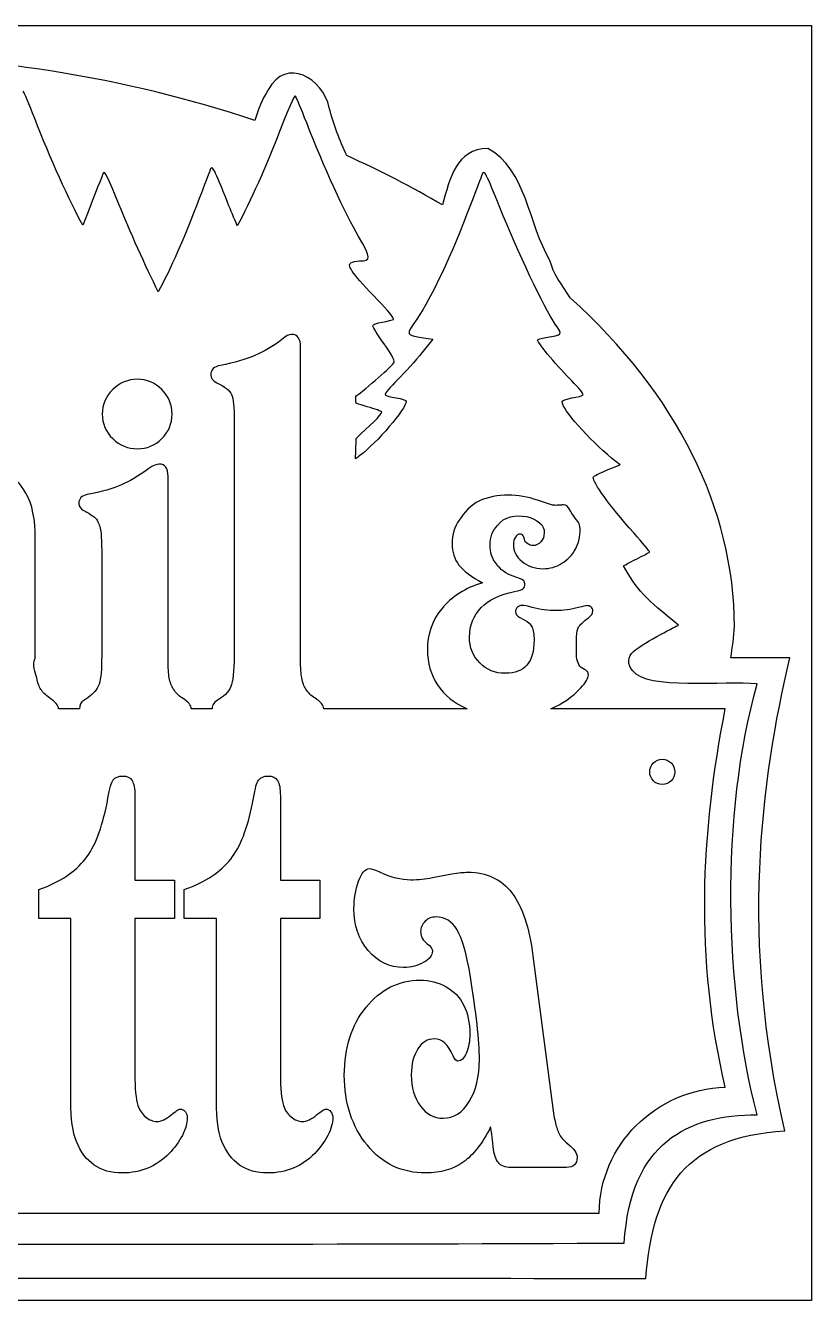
# Model space of a CAD drawing. Extents: x 1 to 641, y 3 to 251.
# Drawn here: x 189.9 to 318.5, y 3.2 to 211.8 of the extents above; entities that cross this region are included whole.
import ezdxf

# ---------------------------------------------------------------- set-up
doc = ezdxf.new("R2010")
doc.units = 0
doc.layers.add('Ebene_1', color=7, linetype='CONTINUOUS')

msp = doc.modelspace()

# ---------------------------------------------------------------- linework, layer by layer
at = {"layer": 'Ebene_1', "color": 7}
for points in [[(1.349934, 211.824295), (318.477434, 211.824295), (318.477434, 3.246855), (1.349934, 3.246855)], [(208.225447, 153.943785)], [(296.140586, 89.720909)], [(266.011795, 31.629772)]]:
    msp.add_lwpolyline(points, close=True, dxfattribs=at)
for points in [[(255.005957, 160.753091), (256.535986, 160.515494), (254.759398, 158.268926)], [(234.928418, 108.097892), (234.928418, 159.212149)], [(224.071891, 147.196207), (224.071891, 109.715303)], [(284.972484, 139.064735), (287.167639, 139.936819), (285.791537, 141.059837)], [(213.261019, 108.097913), (213.261019, 138.04534)], [(275.468237, 133.55332), (273.67036, 134.169695)], [(191.547341, 108.32858), (191.547341, 109.345587), (191.547341, 126.722477), (191.547341, 127.785826)], [(271.524661, 127.720213), (271.421944, 128.131484)], [(202.403949, 126.029397), (202.403949, 109.715303), (202.403949, 108.698297)], [(270.870687, 121.31615), (269.688971, 121.727422)], [(264.680408, 120.648769), (264.680408, 120.648215)], [(270.767919, 114.969625), (271.615724, 114.532767)], [(280.040172, 109.034371), (280.066207, 111.809416)], [(200.14062, 101.858464), (199.493575, 101.396575)], [(198.755426, 100.030066), (195.334324, 100.030066)], [(220.469156, 100.030066), (217.048546, 100.030066)], [(262.187545, 100.030137), (238.715955, 100.030137)], [(304.384876, 100.030004), (275.847403, 100.030004)], [(207.823134, 85.79007), (207.823134, 72.023214), (214.288534, 72.023214), (214.288534, 65.726749)], [(231.619419, 85.79007), (231.619419, 72.023214), (238.08483, 72.023214), (238.08483, 65.726749)], [(256.493283, 72.450089), (259.636187, 73.037052)], [(197.361746, 35.791849), (197.361746, 65.726749), (192.108596, 65.726749), (192.108596, 70.475776), (192.871879, 70.742576)], [(221.158031, 35.791849), (221.158031, 65.726749), (215.904892, 65.726749), (215.904892, 70.475776), (216.668175, 70.742576)], [(214.288534, 65.726749), (207.823134, 65.726749), (207.823134, 40.274076)], [(238.08483, 65.726749), (231.619419, 65.726749), (231.619419, 40.274076)], [(272.926183, 59.643721), (276.24869, 34.297773)], [(278.403826, 25.013144), (269.334292, 25.013144)], [(36.443152, 17.557109), (283.777903, 17.557109)]]:
    msp.add_lwpolyline(points, dxfattribs=at)
for points in [[(227.444581, 196.281811), (206.42103, 203.358301), (183.017173, 207.06717), (159.248757, 207.088977)], [(239.61087, 198.367785), (238.611577, 203.249633), (232.529795, 206.729582), (229.644185, 201.292895)], [(191.445228, 196.620376), (190.549216, 198.923446), (189.709477, 200.921984), (189.579166, 201.061298)], [(229.644185, 201.292895), (228.609826, 199.775344), (227.991348, 198.042484), (227.444581, 196.281811)], [(234.057108, 200.334636), (233.926828, 200.473907), (232.777297, 197.852162), (231.502468, 194.508602)], [(235.92316, 195.893726), (235.027148, 198.196785), (234.187409, 200.195322), (234.057108, 200.334636)], [(242.48051, 190.532133), (241.32854, 193.058961), (240.312467, 195.644618), (239.61087, 198.367785)], [(199.297129, 179.151857), (197.155675, 183.078365), (193.931982, 190.228492), (191.445228, 196.620376)], [(231.502468, 194.508602), (229.32607, 188.800449), (226.715258, 183.006703), (224.580394, 179.061826)], [(244.412512, 177.294727), (242.319961, 180.837178), (238.669408, 188.834839), (235.92316, 195.893726)], [(258.122955, 182.460596), (253.204461, 185.376453), (247.978019, 188.073307), (242.48051, 190.532133)], [(265.565801, 191.717648), (260.358394, 191.623138), (259.379662, 186.874496), (258.122955, 182.460596)], [(275.698201, 173.375353), (272.198531, 179.237859), (271.90394, 188.297312), (265.565801, 191.717648)], [(205.227054, 182.569897), (203.493517, 186.931366), (202.855666, 188.190911), (202.646316, 187.667693)], [(220.161854, 188.24039), (219.969878, 187.742717), (219.155519, 185.615136), (218.35224, 183.512321)], [(223.039736, 182.778198), (220.80238, 188.410457), (220.470642, 189.040865), (220.161854, 188.24039)], [(267.517668, 182.051477), (265.280302, 187.683715), (264.948574, 188.3136), (264.639776, 187.513125)], [(202.646316, 187.667693), (202.493393, 187.285502), (201.280526, 184.187134), (199.95056, 180.782563)], [(264.639776, 187.513125), (264.44781, 187.015462), (263.633451, 184.887871), (262.830172, 182.785056)], [(211.657578, 168.22857), (209.573401, 172.442411), (206.949736, 178.235756), (205.227054, 182.569897)], [(218.35224, 183.512321), (215.848625, 176.958212), (213.662131, 171.963086), (211.657578, 168.22857)], [(224.580394, 179.061826), (224.03455, 180.339432), (223.508181, 181.598977), (223.039736, 182.778198)], [(262.830172, 182.785056), (259.374189, 173.737873), (256.520549, 167.648267), (253.919044, 163.767333)], [(276.569931, 162.968755), (274.83051, 165.497818), (270.298182, 175.052012), (267.517668, 182.051477)], [(199.95056, 180.782563), (199.736474, 180.234518), (199.515746, 179.694602), (199.297129, 179.151857)], [(244.557901, 173.317827), (246.519372, 173.341916), (246.504704, 173.752901), (244.412512, 177.294727)], [(243.127473, 172.977407), (243.41368, 173.158657), (244.057414, 173.311636), (244.557901, 173.317827)], [(279.035159, 167.28427), (277.716202, 169.28745), (276.21023, 171.272548), (275.698201, 173.375353)], [(247.566268, 166.892987), (243.588344, 171.003236), (242.457386, 172.553188), (243.127473, 172.977407)], [(250.136346, 163.749292), (250.301456, 163.847287), (249.144893, 165.26184), (247.566268, 166.892987)], [(305.883837, 113.506433), (305.819773, 132.768621), (296.443685, 151.548973), (279.035159, 167.28427)], [(246.741884, 162.665164), (246.741884, 162.881563), (247.438099, 163.173734), (248.288939, 163.314577)], [(248.288939, 163.314577), (249.139789, 163.455399), (249.971163, 163.651143), (250.136346, 163.749292)], [(253.919044, 163.767333), (252.123524, 161.088796), (252.080893, 161.207703), (255.005957, 160.753091)], [(275.042577, 160.771204), (277.846841, 161.244461), (277.801258, 161.178427), (276.569931, 162.968755)], [(233.45007, 161.291962), (233.049676, 161.291962), (232.526372, 161.014931), (231.879583, 160.460367)], [(234.928418, 159.212149), (234.928418, 160.598606), (234.435659, 161.291962), (233.45007, 161.291962)], [(248.58557, 159.744152), (247.571618, 161.134339), (246.741884, 162.448796), (246.741884, 162.665164)], [(273.677648, 160.335423), (273.677648, 160.448128), (274.29183, 160.644466), (275.042577, 160.771204)], [(231.879583, 160.460367), (230.401215, 159.320364), (228.953423, 158.45771), (227.536649, 157.872312)], [(250.250318, 156.750699), (250.348617, 157.006982), (249.599542, 158.353964), (248.58557, 159.744152)], [(279.274204, 153.684169), (277.309658, 155.609794), (273.677648, 159.926314), (273.677648, 160.335423)], [(227.536649, 157.872312), (225.996677, 157.225298), (224.087174, 156.670714), (221.808018, 156.208558)], [(244.016833, 151.258155), (245.497364, 152.228573), (250.056742, 156.246085), (250.250318, 156.750699)], [(254.759398, 158.268926), (253.782153, 157.033285), (251.995489, 155.051816), (250.789243, 153.865829)], [(221.808018, 156.208558), (220.760836, 156.0237), (220.237009, 155.515212), (220.237009, 154.68333)], [(220.237009, 154.68333), (220.237009, 154.159548), (220.560516, 153.728226), (221.207304, 153.389313)], [(204.206296, 152.280051), (203.066728, 151.170872), (202.496816, 149.830266), (202.496816, 148.25892)], [(208.225447, 153.943785), (206.716277, 153.943785), (205.376686, 153.38922), (204.206296, 152.280051)], [(212.244587, 152.280051), (211.135801, 153.38922), (209.796221, 153.943785), (208.225447, 153.943785)], [(213.907736, 148.25892), (213.907736, 149.830266), (213.353374, 151.170872), (212.244587, 152.280051)], [(221.207304, 153.389313), (222.500892, 152.773092), (223.317168, 152.125842), (223.655968, 151.447995)], [(250.789243, 153.865829), (249.583008, 152.679832), (248.67406, 151.583251), (248.769284, 151.429083)], [(281.114169, 151.429626), (281.209701, 151.584235), (280.381607, 152.598679), (279.274204, 153.684169)], [(223.655968, 151.447995), (223.933165, 150.800991), (224.071891, 149.383753), (224.071891, 147.196207)], [(243.954512, 151.214385), (243.975627, 151.228941), (243.995, 151.243804), (244.016833, 151.258155)], [(243.997665, 150.033831), (243.985775, 150.427677), (243.97204, 150.821523), (243.954512, 151.214385)], [(252.201569, 150.329508), (252.201569, 149.135997), (247.366881, 143.490393), (244.603679, 141.45725)], [(248.769284, 151.429083), (248.864611, 151.274812), (249.676275, 151.038168), (250.572492, 150.903794)], [(250.572492, 150.903794), (251.468699, 150.769348), (252.201569, 150.510953), (252.201569, 150.329508)], [(277.685093, 150.245863), (277.683042, 150.473456), (278.414744, 150.76943), (279.310951, 150.903794)], [(285.791537, 141.059837), (282.101993, 144.070071), (277.694348, 149.063895), (277.685093, 150.245863)], [(279.310951, 150.903794), (280.207179, 151.03825), (281.018729, 151.275058), (281.114169, 151.429626)], [(202.496816, 148.25892), (202.496816, 146.687585), (203.066728, 145.347513), (204.206296, 144.238333)], [(212.244587, 144.238333), (213.353374, 145.347513), (213.907736, 146.687585), (213.907736, 148.25892)], [(245.828026, 149.455281), (245.115749, 149.648155), (244.470057, 149.856107), (243.997665, 150.033831)], [(244.009381, 144.2877), (246.150324, 146.184981), (248.197876, 148.213808), (248.197876, 148.558154)], [(248.197876, 148.558154), (248.197876, 148.698576), (247.131628, 149.102314), (245.828026, 149.455281)], [(204.206296, 144.238333), (205.376686, 143.129164), (206.716277, 142.5746), (208.225447, 142.5746)], [(208.225447, 142.5746), (209.796221, 142.5746), (211.135801, 143.129164), (212.244587, 144.238333)], [(243.917232, 140.929317), (243.955158, 142.049126), (243.987241, 143.169008), (244.009381, 144.2877)], [(211.782661, 140.0788), (211.382267, 140.0788), (210.827905, 139.832325), (210.119512, 139.339357)], [(213.261019, 138.04534), (213.261019, 139.401004), (212.76825, 140.0788), (211.782661, 140.0788)], [(244.603679, 141.45725), (244.328788, 141.254997), (244.110459, 141.085597), (243.917232, 140.929317)], [(190.022642, 135.318769), (189.191062, 136.859302), (187.882017, 138.107202), (186.09563, 139.062336)], [(210.119512, 139.339357), (208.333146, 138.076132), (206.8393, 137.182911), (205.638118, 136.65915)], [(282.777318, 137.906014), (282.777318, 138.063668), (283.765182, 138.58502), (284.972484, 139.064735)], [(289.436217, 128.809414), (285.311038, 133.42567), (282.777318, 137.005218), (282.777318, 137.906014)], [(205.638118, 136.65915), (204.282937, 136.073742), (202.419499, 135.549724), (200.047948, 135.087569)], [(191.547341, 127.785826), (191.547341, 131.051739), (191.039022, 133.562576), (190.022642, 135.318769)], [(200.047948, 135.087569), (199.123973, 134.9027), (198.662262, 134.425292), (198.662262, 133.655026)], [(198.662262, 133.655026), (198.662262, 133.100441), (199.000785, 132.669099), (199.678355, 132.360998)], [(264.167026, 134.066872), (262.780007, 133.467338), (261.68387, 132.056937), (260.879064, 130.926375)], [(268.918421, 134.992239), (267.137559, 134.992239), (265.554044, 134.683554), (264.167026, 134.066872)], [(273.67036, 134.169695), (272.026481, 134.717852), (270.442423, 134.992239), (268.918421, 134.992239)], [(276.803881, 133.322109), (276.375781, 133.322109), (275.930584, 133.399193), (275.468237, 133.55332)], [(199.678355, 132.360998), (200.540737, 131.898843), (201.156713, 131.467521), (201.526305, 131.066981)], [(267.120492, 130.052547), (269.249226, 132.951532), (275.121278, 131.356446), (274.760962, 128.825118)], [(277.574472, 133.373156), (276.99226, 133.33892), (276.735369, 133.322109), (276.803881, 133.322109)], [(277.908383, 133.39868), (277.737184, 133.39868), (277.625877, 133.39048), (277.574472, 133.373156)], [(279.115664, 132.293786), (278.80744, 133.030368), (278.404965, 133.39868), (277.908383, 133.39868)], [(280.668572, 129.467601), (280.668572, 130.615302), (279.423888, 131.557203), (279.115664, 132.293786)], [(201.526305, 131.066981), (201.834304, 130.666441), (202.065159, 130.080808), (202.219159, 129.310532)], [(260.879064, 130.926375), (260.091366, 129.830059), (259.697337, 128.545165), (259.697337, 127.07201)], [(265.913191, 126.840665), (265.913191, 128.125406), (266.315666, 129.196054), (267.120492, 130.052547)], [(279.872417, 126.17846), (280.403245, 127.137736), (280.668572, 128.234256), (280.668572, 129.467601)], [(202.219159, 129.310532), (202.342356, 128.663518), (202.350566, 127.568997), (202.403949, 126.029397)], [(270.060746, 128.10592), (269.838132, 127.780455), (269.726825, 127.394727), (269.726825, 126.949342)], [(270.80524, 128.619482), (270.514154, 128.619482), (270.266222, 128.448513), (270.060746, 128.10592)], [(271.421944, 128.131484), (271.319216, 128.456959), (271.113474, 128.619482), (270.80524, 128.619482)], [(272.06413, 127.052154), (271.790152, 127.257719), (271.610282, 127.480391), (271.524661, 127.720213)], [(274.221493, 127.360614), (273.861895, 126.949495), (273.425134, 126.743706), (272.911423, 126.743706)], [(274.760962, 128.825118), (274.760962, 128.242713), (274.581091, 127.754603), (274.221493, 127.360614)], [(291.995112, 125.667307), (292.070861, 125.735576), (290.919485, 127.149555), (289.436217, 128.809414)], [(259.697337, 127.07201), (259.697337, 125.684477), (260.073971, 124.511457), (260.827413, 123.552202)], [(266.941011, 123.731596), (266.256061, 124.622337), (265.913191, 125.658707), (265.913191, 126.840665)], [(269.726825, 126.949342), (269.726825, 125.853026), (270.197884, 124.919572), (271.139684, 124.148721)], [(272.911423, 126.743706), (272.637456, 126.743706), (272.355247, 126.846652), (272.06413, 127.052154)], [(277.663403, 123.840273), (278.588085, 124.38843), (279.324461, 125.167799), (279.872417, 126.17846)], [(289.855338, 124.544823), (290.956406, 125.093687), (291.919362, 125.598957), (291.995112, 125.667307)], [(260.827413, 123.552202), (261.580865, 122.592916), (262.865289, 121.625163), (264.680408, 120.648769)], [(269.688971, 121.727422), (268.524556, 122.13854), (267.608853, 122.806588), (266.941011, 123.731596)], [(271.139684, 124.148721), (272.047238, 123.360763), (273.177119, 122.966568), (274.529892, 122.966568)], [(274.529892, 122.966568), (275.677167, 122.966568), (276.721603, 123.257858), (277.663403, 123.840273)], [(287.744316, 123.451111), (287.804485, 123.503901), (288.75426, 123.995968), (289.855338, 124.544823)], [(296.752995, 113.721396), (291.408348, 117.997458), (289.773787, 119.632162), (287.744316, 123.451111)], [(271.615724, 120.468564), (271.615724, 120.845425), (271.36729, 121.127715), (270.870687, 121.31615)], [(260.904638, 118.9525), (259.791588, 118.250185), (258.841054, 117.419625), (258.053366, 116.460349)], [(264.680408, 120.648215), (263.276261, 120.237107), (262.017668, 119.671965), (260.904638, 118.9525)], [(264.474788, 116.588614), (265.724812, 117.856236), (267.5399, 118.7385), (269.920093, 119.235271)], [(269.920093, 119.235271), (270.656417, 119.38944), (271.127455, 119.543515), (271.332941, 119.697683)], [(271.332941, 119.697683), (271.52131, 119.834723), (271.615724, 120.091704), (271.615724, 120.468564)], [(271.179034, 116.948224), (270.887949, 116.948224), (270.631048, 116.854226), (270.408444, 116.665862)], [(272.771354, 116.639754), (272.03504, 116.845318), (271.504387, 116.948224), (271.179034, 116.948224)], [(281.735752, 116.922649), (281.564523, 116.922649), (281.10191, 116.819702), (280.348468, 116.614189)], [(282.429139, 116.691437), (282.223642, 116.845605), (281.992602, 116.922649), (281.735752, 116.922649)], [(258.053366, 116.460349), (256.460852, 114.541798), (255.664882, 112.271735), (255.664882, 109.650879)], [(262.548558, 111.783841), (262.548558, 113.685253), (263.190508, 115.286756), (264.474788, 116.588614)], [(270.408444, 116.665862), (270.18583, 116.460308), (270.074533, 116.211774), (270.074533, 115.920567)], [(270.074533, 115.920567), (270.074533, 115.577973), (270.305573, 115.260832), (270.767919, 114.969625)], [(276.649913, 116.100627), (275.434125, 116.100627), (274.141255, 116.280032), (272.771354, 116.639754)], [(280.348468, 116.614189), (279.115561, 116.271596), (277.882809, 116.100627), (276.649913, 116.100627)], [(280.400129, 113.427872), (280.622733, 113.787605), (281.153376, 114.284674), (281.992438, 114.918485)], [(281.992438, 114.918485), (282.471892, 115.295345), (282.711911, 115.672094), (282.711911, 116.048954)], [(282.711911, 116.048954), (282.711911, 116.288766), (282.617507, 116.503012), (282.429139, 116.691437)], [(271.615724, 114.532767), (272.163691, 114.258699), (272.557186, 113.88193), (272.796918, 113.402297)], [(272.796918, 113.402297), (273.002404, 112.939804), (273.105265, 112.220565), (273.105265, 111.24417)], [(280.066207, 111.809416), (280.066207, 112.563117), (280.177504, 113.102408), (280.400129, 113.427872)], [(289.350648, 109.407634), (291.398621, 111.088086), (296.619169, 113.683213), (296.752995, 113.721396)], [(305.304423, 108.376327), (305.501657, 110.020287), (305.822971, 111.858116), (305.883837, 113.506433)], [(264.243656, 107.543769), (263.113498, 108.657212), (262.548558, 110.070853), (262.548558, 111.783841)], [(273.105265, 111.24417), (273.105265, 107.646899), (271.538633, 105.848054), (268.404988, 105.848054)], [(202.403949, 108.698297), (202.403949, 106.510761), (202.265756, 104.97029), (201.988559, 104.076792)], [(224.071891, 109.715303), (224.071891, 106.911546), (223.933165, 105.016377), (223.655968, 104.030449)], [(255.664882, 109.650879), (255.664882, 107.526773), (256.221376, 105.625555), (257.334426, 103.946826)], [(280.297391, 107.543769), (280.126151, 107.886362), (280.040172, 108.383431), (280.040172, 109.034371)], [(289.270491, 106.238291), (288.297828, 107.223809), (288.439086, 108.659662), (289.350648, 109.407634)], [(191.778463, 105.093789), (191.624474, 105.956494), (190.918367, 107.1977), (191.547341, 108.32858)], [(213.44581, 105.093789), (213.322623, 105.740812), (213.261019, 106.742238), (213.261019, 108.097913)], [(235.113219, 105.093758), (234.990011, 105.740782), (234.928418, 106.742218), (234.928418, 108.097892)], [(268.404988, 105.848054), (266.744002, 105.848054), (265.356696, 106.413196), (264.243656, 107.543769)], [(281.067992, 106.6445), (280.708394, 106.867182), (280.451503, 107.166918), (280.297391, 107.543769)], [(281.838583, 106.130938), (281.752993, 106.233771), (281.496072, 106.404688), (281.067992, 106.6445)], [(314.924783, 108.376327), (305.304423, 108.376327), (314.924783, 108.376327), (305.304423, 108.376327)], [(314.110516, 31.029355), (306.855301, 62.313287), (310.159642, 88.020345), (314.924783, 108.376327)], [(192.471306, 103.198834), (192.163307, 103.660989), (191.932452, 104.29273), (191.778463, 105.093789)], [(214.138663, 103.245176), (213.799863, 103.768969), (213.569018, 104.385159), (213.44581, 105.093789)], [(235.806605, 103.245156), (235.467815, 103.768928), (235.236416, 104.385138), (235.113219, 105.093758)], [(280.759645, 103.458716), (281.581579, 104.332338), (281.99249, 105.04311), (281.99249, 105.591278)], [(281.99249, 105.591278), (281.99249, 105.831099), (281.941341, 106.011037), (281.838583, 106.130938)], [(309.580177, 104.100266), (304.368619, 104.638275), (291.408358, 103.031248), (289.270491, 106.238291)], [(193.857002, 101.812111), (193.271796, 102.243453), (192.810106, 102.705886), (192.471306, 103.198834)], [(201.988559, 104.076792), (201.649759, 103.183284), (201.033793, 102.443861), (200.14062, 101.858464)], [(215.571213, 101.812111), (214.986028, 102.181837), (214.508255, 102.659779), (214.138663, 103.245176)], [(223.655968, 104.030449), (223.317168, 103.044502), (222.639608, 102.243453), (221.623227, 101.627253)], [(237.238622, 101.81209), (236.653437, 102.181817), (236.176197, 102.659758), (235.806605, 103.245156)], [(257.334426, 103.946826), (258.447456, 102.285234), (260.01411, 101.00034), (262.034694, 100.092461)], [(275.847403, 100.030004), (277.692114, 100.816261), (279.331246, 101.956326), (280.759645, 103.458716)], [(309.597808, 33.626297), (304.15156, 54.318578), (303.5846, 82.64515), (309.580177, 104.100266)], [(195.335349, 100.056205), (195.335349, 100.579986), (194.84258, 101.165087), (193.857002, 101.812111)], [(199.493575, 101.396575), (199.000775, 101.119277), (198.754401, 100.672415), (198.754401, 100.056205)], [(217.049571, 100.056205), (217.049571, 100.579986), (216.556802, 101.165087), (215.571213, 101.812111)], [(221.623227, 101.627253), (220.853231, 101.226703), (220.468131, 100.703218), (220.468131, 100.056205)], [(238.71698, 100.056174), (238.71698, 100.610769), (238.224211, 101.195869), (237.238622, 101.81209)], [(195.334324, 100.030066), (195.334457, 100.039291), (195.335349, 100.047184), (195.335349, 100.056205)], [(198.754401, 100.056205), (198.754401, 100.046979), (198.755426, 100.038984), (198.755426, 100.030066)], [(217.048546, 100.030066), (217.048679, 100.039291), (217.049571, 100.047184), (217.049571, 100.056205)], [(220.468131, 100.056205), (220.468131, 100.046979), (220.469156, 100.038984), (220.469156, 100.030066)], [(238.715955, 100.030137), (238.716067, 100.039363), (238.71698, 100.047256), (238.71698, 100.056174)], [(262.034694, 100.092461), (262.084817, 100.07032), (262.137093, 100.051766), (262.187545, 100.030137)], [(304.384876, 38.148566), (299.412445, 59.17808), (300.383509, 79.732051), (304.384876, 100.030004)], [(292.01841, 89.720909), (292.018407, 90.859625), (292.941185, 91.782739), (294.079493, 91.782742)], [(294.079493, 91.782742), (294.626129, 91.782743), (295.150377, 91.565515), (295.536907, 91.178846)], [(294.079493, 87.659076), (292.941185, 87.659079), (292.018407, 88.582193), (292.01841, 89.720909)], [(295.536907, 91.178846), (295.923438, 90.792177), (296.140587, 90.267741), (296.140586, 89.720909)], [(296.140586, 89.720909), (296.140587, 89.174077), (295.923438, 88.649641), (295.536907, 88.262972)], [(203.423059, 85.416545), (203.69245, 87.017345), (203.976808, 88.013396), (204.276133, 88.404696)], [(204.276133, 88.404696), (204.605392, 88.831579), (205.129211, 89.045021), (205.84759, 89.045021)], [(205.84759, 89.045021), (206.536035, 89.045021), (207.044887, 88.796008), (207.374146, 88.297983)], [(207.374146, 88.297983), (207.673471, 87.835525), (207.823134, 86.999554), (207.823134, 85.79007)], [(227.219354, 85.416545), (227.488746, 87.017345), (227.773104, 88.013396), (228.072429, 88.404696)], [(228.072429, 88.404696), (228.401688, 88.831579), (228.925507, 89.045021), (229.643886, 89.045021)], [(229.643886, 89.045021), (230.332331, 89.045021), (230.841183, 88.796008), (231.170442, 88.297983)], [(231.170442, 88.297983), (231.46976, 87.835525), (231.619419, 86.999554), (231.619419, 85.79007)], [(295.536907, 88.262972), (295.150377, 87.876303), (294.626129, 87.659075), (294.079493, 87.659076)], [(200.010761, 75.865128), (201.507386, 77.928371), (202.644819, 81.112176), (203.423059, 85.416545)], [(223.807056, 75.865128), (225.303682, 77.928371), (226.441115, 81.112176), (227.219354, 85.416545)], [(192.871879, 70.742576), (196.104581, 72.02321), (198.484208, 73.730727), (200.010761, 75.865128)], [(216.668175, 70.742576), (219.900877, 72.02321), (222.280504, 73.730727), (223.807056, 75.865128)], [(244.415537, 71.863127), (244.924393, 73.21491), (245.508076, 73.890802), (246.166587, 73.890802)], [(246.166587, 73.890802), (246.555707, 73.890802), (247.109456, 73.71294), (247.827835, 73.357214)], [(247.827835, 73.357214), (249.683647, 72.503456), (251.389796, 72.076576), (252.946283, 72.076576)], [(259.636187, 73.037052), (260.743685, 73.214919), (261.62669, 73.303852), (262.285202, 73.303852)], [(262.285202, 73.303852), (265.338314, 73.303852), (267.732911, 72.183293), (269.468994, 69.942176)], [(243.652264, 67.327537), (243.652264, 68.928338), (243.906689, 70.440201), (244.415537, 71.863127)], [(252.946283, 72.076576), (254.173517, 72.076576), (255.355851, 72.201081), (256.493283, 72.450089)], [(269.468994, 69.942176), (271.175143, 67.736633), (272.327539, 64.303815), (272.926183, 59.643721)], [(245.986994, 60.497472), (244.430508, 62.347281), (243.652264, 64.623969), (243.652264, 67.327537)], [(255.325913, 65.299861), (254.817065, 64.801836), (254.56264, 64.214877), (254.56264, 63.538986)], [(257.076963, 65.993549), (256.388518, 65.993549), (255.804835, 65.76232), (255.325913, 65.299861)], [(260.534162, 63.859148), (259.696048, 65.282082), (258.543648, 65.993549), (257.076963, 65.993549)], [(254.56264, 63.538986), (254.56264, 62.791952), (254.92183, 62.151635), (255.640209, 61.618035)], [(262.644398, 56.495483), (262.045748, 60.017234), (261.342336, 62.471789), (260.534162, 63.859148)], [(251.778923, 57.722758), (249.474124, 57.722758), (247.543481, 58.647663), (245.986994, 60.497472)], [(255.640209, 61.618035), (256.208925, 61.191151), (256.493283, 60.782059), (256.493283, 60.390759)], [(255.056519, 58.576521), (254.128616, 58.007346), (253.036084, 57.722758), (251.778923, 57.722758)], [(256.493283, 60.390759), (256.493283, 59.714867), (256.014362, 59.110121), (255.056519, 58.576521)], [(264.170954, 42.675277), (264.170954, 45.73457), (263.662102, 50.341305), (262.644398, 56.495483)], [(245.627798, 51.212855), (248.022399, 54.165432), (250.970746, 55.64172), (254.472839, 55.64172)], [(254.472839, 55.64172), (256.029325, 55.64172), (257.451116, 55.28599), (258.738211, 54.574532)], [(258.738211, 54.574532), (259.995373, 53.863065), (260.953212, 52.849227), (261.61173, 51.533018)], [(242.080808, 40.114001), (242.080808, 44.596228), (243.263138, 48.295846), (245.627798, 51.212855)], [(261.61173, 51.533018), (262.270242, 50.216801), (262.599497, 48.669363), (262.599497, 46.890704)], [(256.807568, 46.036941), (255.70007, 46.036941), (254.802098, 45.503345), (254.113653, 44.436152)], [(259.860681, 43.262227), (259.112368, 45.112036), (258.094664, 46.036941), (256.807568, 46.036941)], [(262.599497, 46.890704), (262.599497, 45.645636), (262.419901, 44.596224), (262.060708, 43.742465)], [(254.113653, 44.436152), (253.395274, 43.333377), (253.036084, 41.910443), (253.036084, 40.167351)], [(260.668854, 42.408477), (260.399463, 42.408477), (260.130072, 42.69306), (259.860681, 43.262227)], [(262.060708, 43.742465), (261.671588, 42.853139), (261.207637, 42.408477), (260.668854, 42.408477)], [(262.509695, 35.791849), (263.617201, 37.570508), (264.170954, 39.864984), (264.170954, 42.675277)], [(207.823134, 40.274076), (207.823134, 37.926241), (207.98776, 36.218724), (208.317012, 35.151524)], [(231.619419, 40.274076), (231.619419, 37.926241), (231.784049, 36.218724), (232.113308, 35.151524)], [(245.852292, 28.641621), (243.337969, 31.700922), (242.080808, 35.525049), (242.080808, 40.114001)], [(253.036084, 40.167351), (253.036084, 38.104108), (253.529969, 36.396595), (254.517739, 35.044811)], [(283.777903, 17.557109), (283.822491, 28.657668), (292.916883, 37.745228), (304.384876, 38.148566)], [(198.259711, 29.281934), (197.661068, 30.776018), (197.361746, 32.945989), (197.361746, 35.791849)], [(222.056006, 29.281934), (221.457356, 30.776018), (221.158031, 32.945989), (221.158031, 35.791849)], [(258.244323, 33.070485), (259.980406, 33.070485), (261.402197, 33.977607), (262.509695, 35.791849)], [(208.317012, 35.151524), (208.586403, 34.368915), (209.005457, 33.746386), (209.574174, 33.283935)], [(211.415025, 32.536897), (212.133404, 32.536897), (212.911647, 32.892627), (213.749755, 33.604086)], [(213.749755, 33.604086), (214.527995, 34.244411), (215.02188, 34.564573), (215.23141, 34.564573)], [(215.23141, 34.564573), (215.560669, 34.564573), (215.845027, 34.422277), (216.084485, 34.137686)], [(216.084485, 34.137686), (216.294008, 33.853102), (216.39877, 33.497369), (216.39877, 33.070485)], [(232.113308, 35.151524), (232.382699, 34.368915), (232.801753, 33.746386), (233.370469, 33.283935)], [(235.211321, 32.536897), (235.9297, 32.536897), (236.707943, 32.892627), (237.54605, 33.604086)], [(237.54605, 33.604086), (238.32429, 34.244411), (238.818175, 34.564573), (239.027706, 34.564573)], [(239.027706, 34.564573), (239.356958, 34.564573), (239.641316, 34.422277), (239.88078, 34.137686)], [(239.88078, 34.137686), (240.090304, 33.853102), (240.195065, 33.497369), (240.195065, 33.070485)], [(254.517739, 35.044811), (255.50551, 33.728594), (256.747704, 33.070485), (258.244323, 33.070485)], [(276.24869, 34.297773), (276.398352, 33.159423), (276.562982, 32.323448), (276.742578, 31.789847)], [(287.855634, 12.643259), (288.88618, 29.137885), (298.261817, 33.626297), (309.597808, 33.626297)], [(209.574174, 33.283935), (210.172824, 32.78591), (210.786441, 32.536897), (211.415025, 32.536897)], [(216.39877, 33.070485), (216.39877, 32.323452), (216.129379, 31.380764), (215.590596, 30.242422)], [(233.370469, 33.283935), (233.969119, 32.78591), (234.582737, 32.536897), (235.211321, 32.536897)], [(240.195065, 33.070485), (240.195065, 32.323452), (239.925674, 31.380764), (239.386892, 30.242422)], [(266.011795, 31.629772), (264.664832, 28.961779), (263.16821, 27.040824), (261.521929, 25.866907)], [(266.415882, 28.428183), (266.236286, 29.993401), (266.10159, 31.060597), (266.011795, 31.629772)], [(276.742578, 31.789847), (276.922168, 31.078389), (277.176592, 30.49143), (277.505851, 30.028972)], [(205.757789, 24.106032), (202.135967, 24.106032), (199.636608, 25.831332), (198.259711, 29.281934)], [(215.590596, 30.242422), (215.02188, 29.175221), (214.303501, 28.196954), (213.435459, 27.30762)], [(229.554084, 24.106032), (225.932263, 24.106032), (223.432903, 25.831332), (222.056006, 29.281934)], [(239.386892, 30.242422), (238.818175, 29.175221), (238.099796, 28.196954), (237.231755, 27.30762)], [(277.505851, 30.028972), (277.805176, 29.602096), (278.179333, 29.210792), (278.62832, 28.855059)], [(291.408307, 6.819889), (292.47723, 21.78611), (298.049689, 29.947308), (314.110516, 31.029355)], [(213.435459, 27.30762), (211.34019, 25.173228), (208.780967, 24.106032), (205.757789, 24.106032)], [(237.231755, 27.30762), (235.136486, 25.173228), (232.577262, 24.106032), (229.554084, 24.106032)], [(255.415715, 24.106032), (251.494561, 24.106032), (248.306754, 25.617895), (245.852292, 28.641621)], [(267.268957, 25.813545), (266.849903, 26.275995), (266.565545, 27.147541), (266.415882, 28.428183)], [(278.62832, 28.855059), (279.646024, 28.108017), (280.154876, 27.378766), (280.154876, 26.667308)], [(261.521929, 25.866907), (259.875647, 24.69299), (257.840243, 24.106032), (255.415715, 24.106032)], [(269.334292, 25.013144), (268.376455, 25.013144), (267.68801, 25.279945), (267.268957, 25.813545)], [(280.154876, 26.667308), (280.154876, 25.564532), (279.571193, 25.013144), (278.403826, 25.013144)], [(32.381303, 12.643259), (114.149774, 12.520796), (206.1212, 12.269463), (287.855634, 12.643259)], [(28.451342, 6.819889), (116.10366, 6.819889), (214.783515, 7.062058), (291.408307, 6.819889)]]:
    msp.add_open_spline(points, degree=3, dxfattribs=at)

doc.saveas('drawing.dxf')
